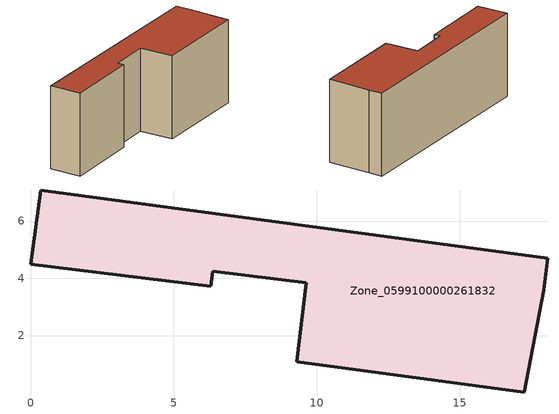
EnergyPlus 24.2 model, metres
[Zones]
Zone_0599100000261832
 floor ground (C_G): 0.35,7.09 18.07,4.69 17.92,3.59 17.25,0.03 9.29,1.09 9.63,3.85 6.36,4.25 6.29,3.73 0,4.5 z0
 wall outside (C_F): 6.36,4.25 9.63,3.85 9.29,1.09 17.25,0.03 17.92,3.59 18.07,4.69 0.35,7.09 0,4.5 6.29,3.73 6.36,4.25 z0:6.78
 roof outside (C_R): 17.92,3.59 18.07,4.69 0.35,7.09 0,4.5 6.29,3.73 6.36,4.25 9.63,3.85 9.29,1.09 17.25,0.03 z6.78
[BUILDING]
Pand.0599100000261832: North Axis=0; Terrain=City; Loads Convergence Tolerance Value=0.04; Temperature Convergence Tolerance Value=0.4; Solar Distribution=FullExterior; Maximum Number of Warmup Days=25; Minimum Number of Warmup Days=1
[Site:Location]
Rotterdam.The.Hague.AP_ZH_NLD Design_Conditions: Latitude=51.96; Longitude=4.45; Time Zone=1; Elevation=-4.5
[SITE:GROUNDTEMPERATURE:BUILDINGSURFACE]
18, 18, 18, 18, 18, 18, 18, 18, 18, 18, 18, 18
[MATERIAL] Thermal Absorptance=0.9; Solar Absorptance=0.7; Visible Absorptance=0.7
Name | Roughness | Thickness | Conductivity | Density | Specific Heat
G.TI.1946 | MediumSmooth | 0.15 | 1 | 540 | 1210
F.TI.1946 | Rough | 0.3 | 0.857143 | 1920 | 840
R.TI.1946 | MediumRough | 0.2 | 0.1 | 1500 | 1000
[CONSTRUCTION]
C_G: G.TI.1946
C_F: F.TI.1946
C_R: R.TI.1946
[ZONE]
Zone_0599100000261832: Type=1; Multiplier=1; Ceiling Height=Autocalculate; Volume=Autocalculate; Floor Area=autocalculate; Part of Total Floor Area=Yes
[ZONEINFILTRATION:DESIGNFLOWRATE]
Infil_Zone_0599100000261832: Zone or ZoneList or Space or SpaceList=Zone_0599100000261832; Schedule=AlwaysOn; Design Flow Rate Calculation Method=Flow/Area; Flow Rate per Floor Area=0.003; Constant Term Coefficient=1; Temperature Term Coefficient=0; Velocity Term Coefficient=0; Velocity Squared Term Coefficient=0
[HVACTEMPLATE:ZONE:IDEALLOADSAIRSYSTEM]
Zone_0599100000261832: Maximum Heating Supply Air Temperature=50; Minimum Cooling Supply Air Temperature=13; Maximum Heating Supply Air Humidity Ratio=0.0156; Minimum Cooling Supply Air Humidity Ratio=0.0077; Heating Limit=NoLimit; Cooling Limit=NoLimit; Dehumidification Control Type=ConstantSensibleHeatRatio; Cooling Sensible Heat Ratio=0.7; Dehumidification Setpoint=60; Humidification Control Type=None; Humidification Setpoint=30; Outdoor Air Method=None; Outdoor Air Flow Rate per Person=0.00944; Outdoor Air Flow Rate per Zone Floor Area=0; Outdoor Air Flow Rate per Zone=0; Demand Controlled Ventilation Type=None; Outdoor Air Economizer Type=NoEconomizer; Heat Recovery Type=None; Sensible Heat Recovery Effectiveness=0.7; Latent Heat Recovery Effectiveness=0.65
[ZONECONTROL:THERMOSTAT]
ThermostatControl_Zone_0599100000261832: Zone or ZoneList=Zone_0599100000261832; Control Type Schedule=DualSetpointControlType; Control 1=Thermostat_Zone_0599100000261832; Temperature Difference Between Cutout And Setpoint=0
[THERMOSTATSETPOINT:DUALSETPOINT]
Thermostat_Zone_0599100000261832: Heating Setpoint Temperature Schedule=HeatingSetpoint_Zone_0599100000261832; Cooling Setpoint Temperature Schedule=CoolingSetpoint_Zone_0599100000261832
[SCHEDULE:COMPACT]
HeatingSetpoint_Zone_0599100000261832: Through: 12/31, For: AllDays, Until: 24:00, 21
CoolingSetpoint_Zone_0599100000261832: Through: 12/31, For: AllDays, Until: 24:00, 24
DualSetpointControlType: Through: 12/31, For: AllDays, Until: 24:00, 4
AlwaysOn: Through: 12/31, For: AllDays, Until: 24:00, 1
